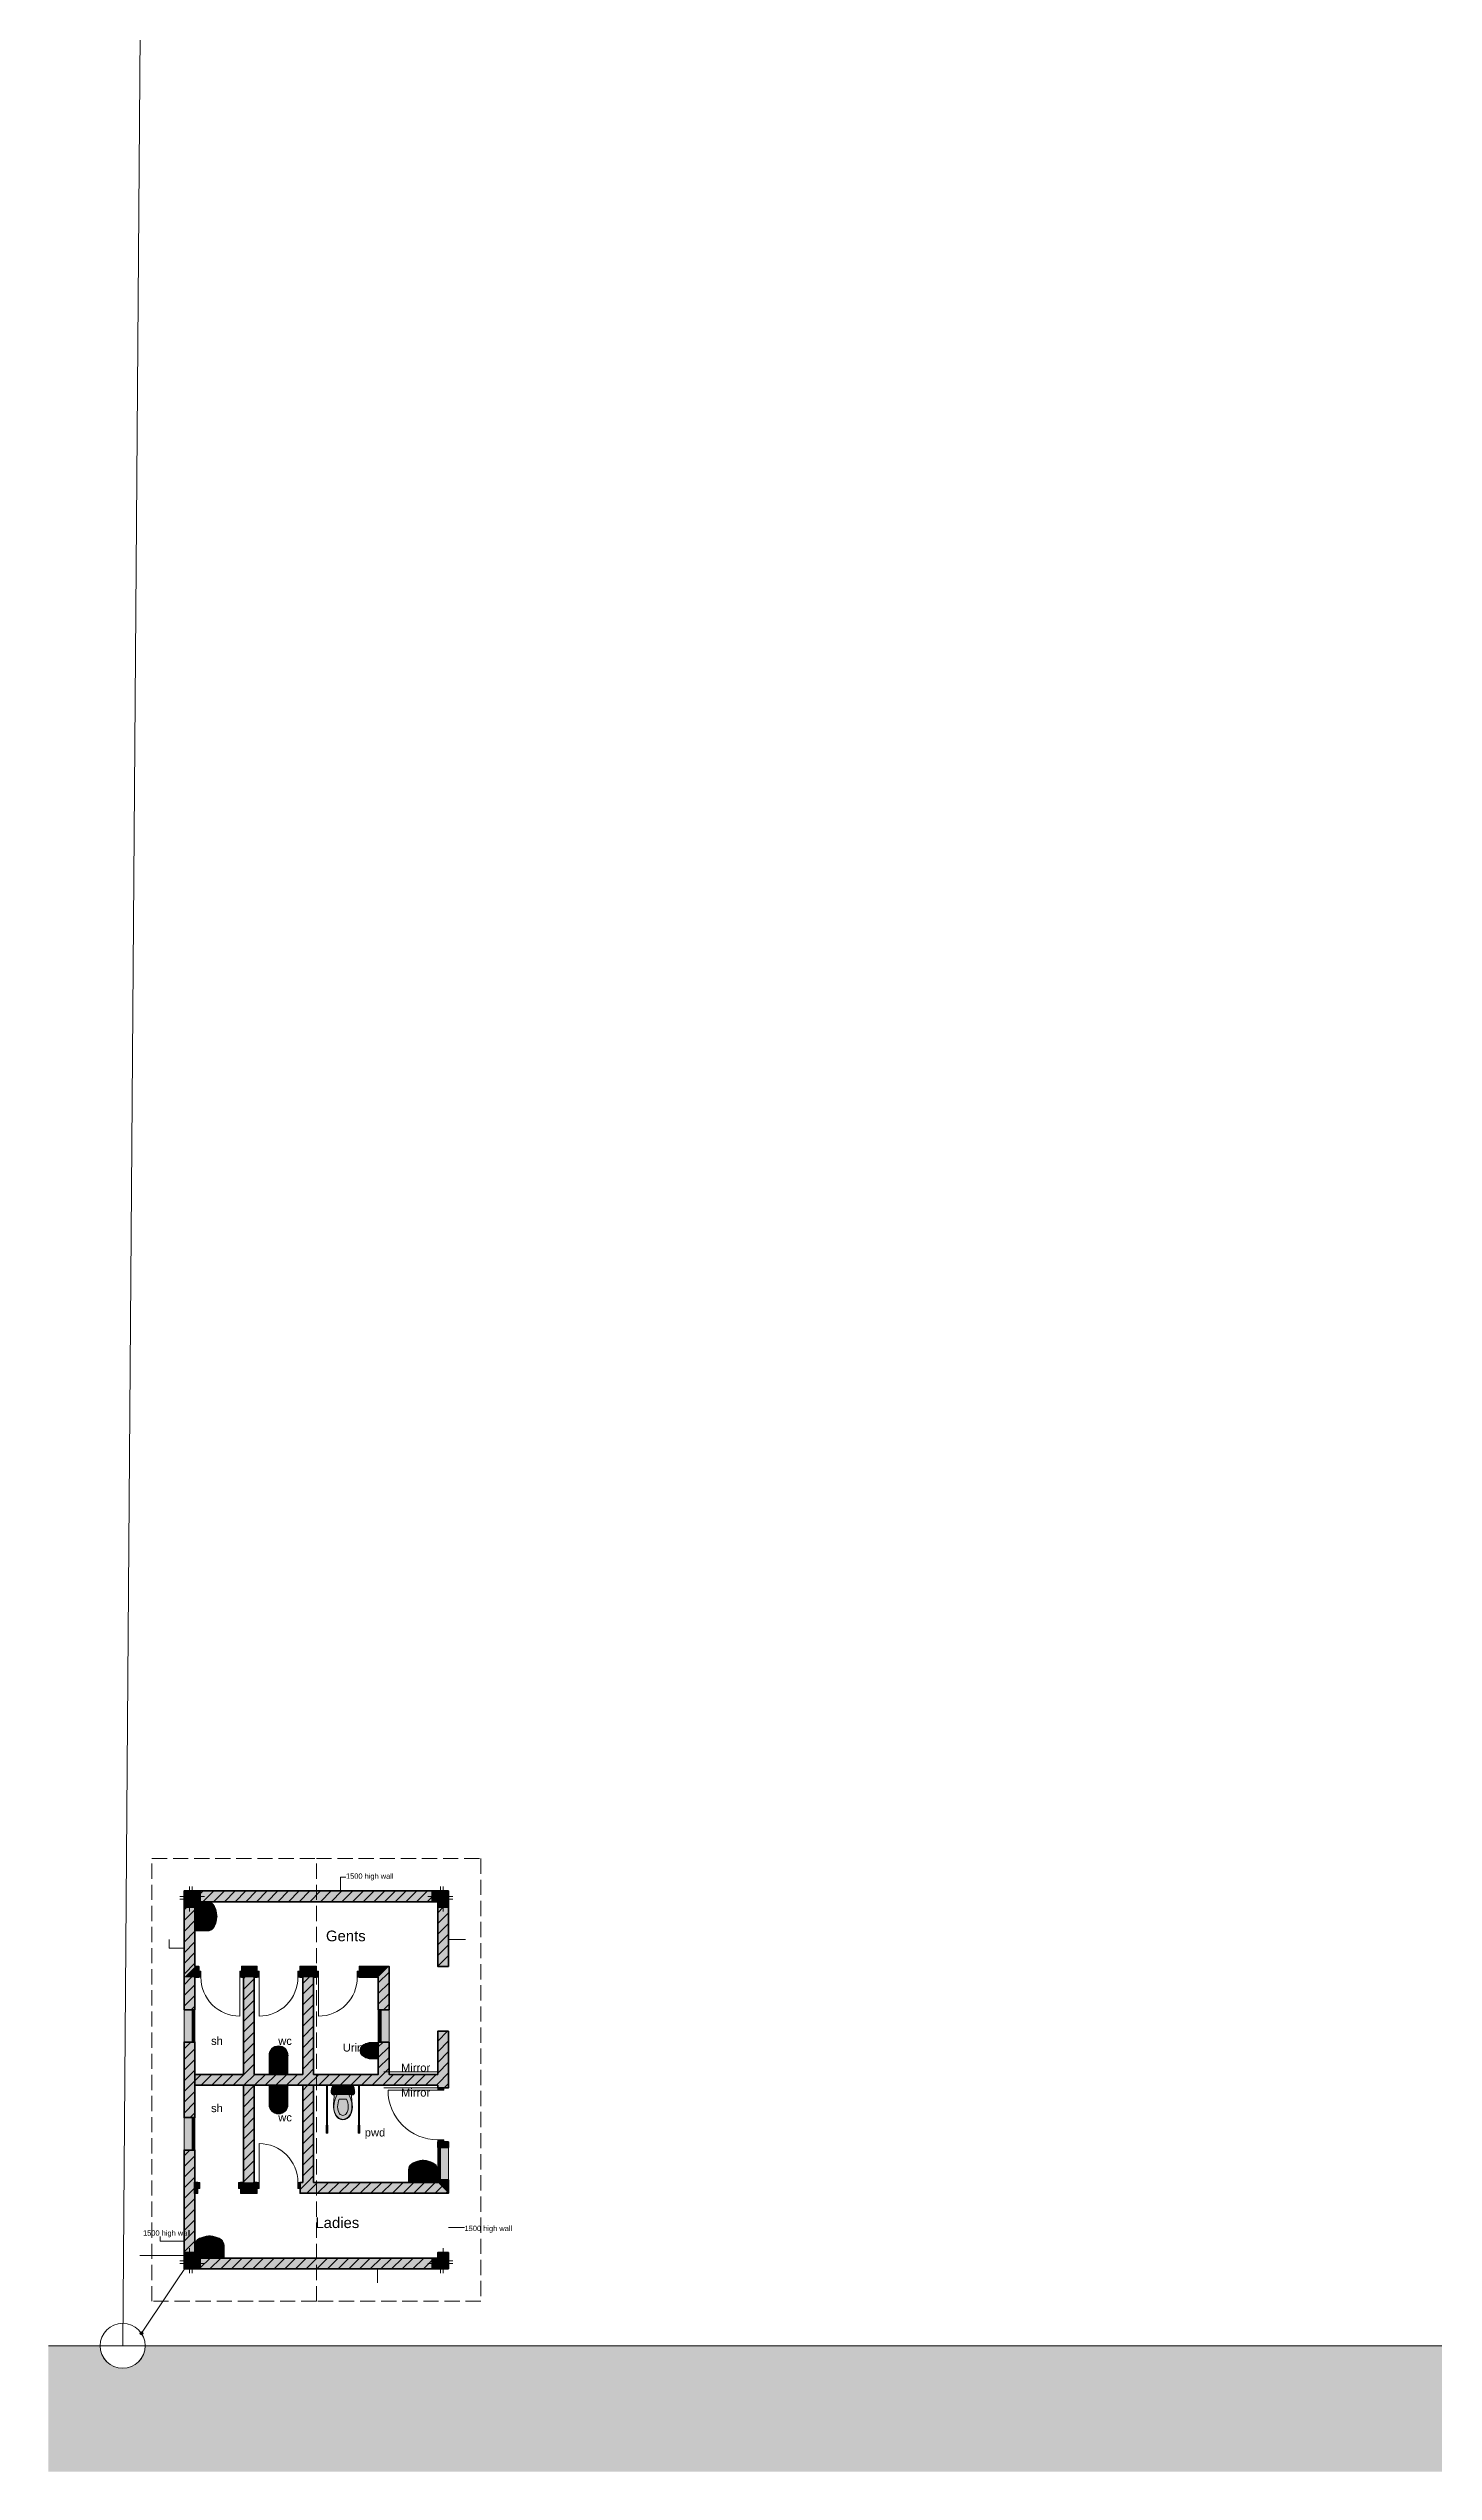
# Model space of a CAD drawing. Header units: millimetres. Extents: x -434067 to 834715, y -524312 to 693139.
# Drawn here: x 140718 to 166384, y 39137 to 84019 of the extents above; entities that cross this region are included whole.
import ezdxf

# ---------------------------------------------------------------- set-up
doc = ezdxf.new("R2010")
doc.units = ezdxf.units.MM
doc.layers.add('lights', color=1, linetype='Continuous')
doc.layers.add('PDF_2D Drafting - General', color=7, linetype='Continuous')
for name, color, linetype, true_color in [('PDF_Annotation - Label', 7, 'Continuous', 0x80c2ff), ('PDF_Interior$-$Furniture$', 7, 'Continuous', 0x6a6a6a), ('PDF_Shell - Roof', 7, 'Continuous', 0xbf8080), ('PDF_Structural - Bearing', 7, 'Continuous', 0xffffff)]:
    doc.layers.add(name, color=color, linetype=linetype, true_color=true_color)
doc.styles.add('PDF ArialMT', font='arial.ttf')

msp = doc.modelspace()

# ---------------------------------------------------------------- hatches: boundary and pattern name
at = {"layer": 'PDF_2D Drafting - General', "transparency": 33554559}
msp.add_hatch(color=256, dxfattribs=at).paths.add_polyline_path([(140718, 39137), (140718, 41467), (141675, 41467), (141701, 41324), (141773, 41198), (141884, 41105), (142020, 41055), (142165, 41055), (142302, 41105), (142413, 41198), (142485, 41324), (142510, 41467), (187917, 41467), (189781, 45424), (193940, 45424), (194944, 41467), (243979, 41467), (243979, 39137)])
at = {"layer": 'PDF_Interior$-$Furniture$', "true_color": 0xffffff, "transparency": 33554559}
for points in [[(143659, 49151), (143667, 49151), (143675, 49152), (143691, 49154), (143707, 49158), (143722, 49164), (143736, 49171), (143749, 49180), (143761, 49191), (143772, 49203), (143785, 49220), (143795, 49239), (143804, 49258), (143813, 49278), (143820, 49301), (143826, 49318), (143831, 49339), (143835, 49360), (143838, 49381), (143840, 49403), (143841, 49421), (143840, 49440), (143838, 49461), (143835, 49483), (143831, 49504), (143826, 49524), (143819, 49546), (143813, 49565), (143804, 49585), (143795, 49604), (143785, 49623), (143772, 49640), (143761, 49652), (143749, 49663), (143736, 49672), (143722, 49679), (143707, 49685), (143691, 49689), (143675, 49691), (143659, 49691), (143431, 49691), (143431, 49151)], [(144981, 47022), (144973, 47021), (144964, 47021), (144956, 47020), (144947, 47018), (144939, 47017), (144931, 47014), (144922, 47012), (144914, 47009), (144907, 47005), (144899, 47001), (144891, 46997), (144884, 46992), (144877, 46987), (144870, 46982), (144864, 46977), (144858, 46971), (144852, 46965), (144846, 46958), (144841, 46951), (144836, 46944), (144831, 46937), (144827, 46930), (144823, 46922), (144820, 46914), (144817, 46907), (144814, 46898), (144812, 46890), (144810, 46882), (144808, 46873), (144807, 46865), (144807, 46857), (144806, 46848), (144806, 46492), (144981, 46492)], [(144981, 47022), (144981, 46492), (145156, 46492), (145156, 46848), (145156, 46857), (145155, 46865), (145154, 46873), (145153, 46882), (145151, 46890), (145149, 46898), (145146, 46907), (145143, 46914), (145140, 46922), (145136, 46930), (145131, 46937), (145127, 46944), (145122, 46951), (145117, 46958), (145111, 46965), (145105, 46971), (145099, 46977), (145092, 46982), (145086, 46987), (145079, 46992), (145071, 46997), (145064, 47001), (145056, 47005), (145048, 47009), (145040, 47012), (145032, 47014), (145024, 47017), (145016, 47018), (145007, 47020), (144999, 47021), (144990, 47021)], [(146830, 47083), (146688, 47083), (146677, 47083), (146666, 47082), (146655, 47081), (146644, 47079), (146633, 47076), (146622, 47074), (146611, 47070), (146601, 47066), (146591, 47061), (146580, 47056), (146570, 47050), (146561, 47044), (146551, 47038), (146543, 47031), (146534, 47024), (146526, 47016), (146518, 47008), (146511, 46998), (146505, 46989), (146500, 46978), (146496, 46967), (146493, 46956), (146491, 46945), (146491, 46933), (146830, 46933)], [(146830, 46783), (146830, 46933), (146491, 46933), (146491, 46921), (146493, 46910), (146496, 46899), (146500, 46888), (146505, 46878), (146511, 46868), (146518, 46858), (146526, 46850), (146534, 46842), (146543, 46835), (146551, 46829), (146561, 46822), (146570, 46816), (146580, 46810), (146591, 46805), (146601, 46801), (146611, 46796), (146622, 46793), (146633, 46790), (146644, 46787), (146655, 46785), (146666, 46784), (146677, 46783), (146688, 46783)], [(144981, 45762), (144981, 46292), (144806, 46292), (144806, 45936), (144807, 45927), (144807, 45919), (144808, 45910), (144810, 45902), (144812, 45893), (144814, 45885), (144817, 45877), (144820, 45869), (144823, 45861), (144827, 45854), (144831, 45846), (144836, 45839), (144841, 45832), (144846, 45825), (144852, 45819), (144858, 45813), (144864, 45807), (144870, 45801), (144877, 45796), (144884, 45791), (144891, 45787), (144899, 45782), (144907, 45779), (144914, 45775), (144922, 45772), (144931, 45769), (144939, 45767), (144947, 45765), (144956, 45764), (144964, 45763), (144973, 45762)], [(144981, 45762), (144990, 45762), (144999, 45763), (145007, 45764), (145016, 45765), (145024, 45767), (145032, 45769), (145040, 45772), (145048, 45775), (145056, 45779), (145064, 45782), (145071, 45787), (145079, 45791), (145086, 45796), (145092, 45801), (145099, 45807), (145105, 45813), (145111, 45819), (145117, 45825), (145122, 45832), (145127, 45839), (145131, 45846), (145136, 45854), (145140, 45861), (145143, 45869), (145146, 45877), (145149, 45885), (145151, 45893), (145153, 45902), (145154, 45910), (145155, 45919), (145156, 45927), (145156, 45936), (145156, 46292), (144981, 46292)], [(145988, 46292), (145980, 46277), (145974, 46261), (145969, 46246), (145965, 46229), (145961, 46213), (145959, 46197), (145957, 46180), (145957, 46163), (145958, 46152), (145962, 46141), (145968, 46131), (145976, 46123), (145986, 46116), (145997, 46112), (146008, 46111), (146020, 46112), (146058, 46119), (146097, 46124), (146135, 46126), (146174, 46127), (146213, 46126), (146252, 46124), (146290, 46119), (146329, 46112), (146340, 46111), (146352, 46112), (146363, 46116), (146372, 46123), (146381, 46131), (146387, 46141), (146390, 46152), (146392, 46163), (146391, 46180), (146390, 46197), (146387, 46213), (146384, 46229), (146380, 46246), (146374, 46261), (146368, 46277), (146361, 46292)], [(146005, 45838), (146017, 45789), (146036, 45742), (146062, 45705), (146095, 45676), (146133, 45658), (146174, 45652), (146215, 45658), (146254, 45676), (146287, 45705), (146312, 45742), (146331, 45789), (146344, 45838), (146349, 45890), (146348, 45941), (146315, 46292), (146033, 46292), (146001, 45941), (145999, 45890)], [(147390, 44720), (147390, 44492), (147930, 44492), (147930, 44720), (147930, 44737), (147928, 44752), (147924, 44768), (147918, 44783), (147911, 44797), (147902, 44811), (147891, 44823), (147879, 44833), (147862, 44846), (147843, 44857), (147824, 44866), (147804, 44874), (147785, 44880), (147763, 44887), (147743, 44892), (147722, 44896), (147700, 44899), (147679, 44901), (147660, 44902), (147641, 44901), (147620, 44899), (147599, 44896), (147578, 44892), (147557, 44887), (147540, 44882), (147517, 44874), (147497, 44866), (147478, 44857), (147459, 44846), (147442, 44833), (147430, 44823), (147419, 44811), (147410, 44797), (147403, 44783), (147397, 44768), (147393, 44752), (147391, 44737), (147390, 44729)], [(143431, 43321), (143431, 43092), (143971, 43092), (143971, 43321), (143971, 43337), (143968, 43353), (143964, 43368), (143959, 43383), (143951, 43397), (143942, 43411), (143931, 43423), (143920, 43434), (143902, 43446), (143884, 43457), (143864, 43466), (143844, 43474), (143825, 43481), (143804, 43487), (143783, 43492), (143762, 43496), (143741, 43499), (143720, 43501), (143701, 43502), (143682, 43501), (143661, 43499), (143640, 43496), (143619, 43492), (143598, 43487), (143580, 43482), (143557, 43474), (143537, 43466), (143518, 43457), (143499, 43446), (143482, 43434), (143470, 43423), (143460, 43411), (143450, 43397), (143443, 43383), (143437, 43368), (143433, 43353), (143431, 43337), (143431, 43329)]]:
    msp.add_hatch(color=7, dxfattribs=at).paths.add_polyline_path(points)
at = {"layer": 'PDF_Structural - Bearing', "transparency": 33554559}
for color, points in [(7, [(143231, 48292), (143431, 48492), (143502, 48492), (143502, 48407), (143502, 48292)]), (7, [(144301, 48492), (144581, 48492), (144581, 48407), (144581, 48292), (144301, 48292), (144301, 48407)]), (7, [(145381, 48492), (145681, 48492), (145681, 48407), (145681, 48292), (145381, 48292), (145381, 48407)]), (7, [(146481, 48407), (146481, 48492), (147030, 48492), (146830, 48292), (146481, 48292)]), (7, [(146830, 48292), (147030, 48492), (147030, 47692), (146880, 47692), (146830, 47692)]), (7, [(143231, 48292), (143431, 48292), (143431, 47692), (143381, 47692), (143231, 47692)]), (256, [(143431, 47692), (143431, 47092), (143381, 47092), (143231, 47092), (143231, 47692), (143381, 47692)]), (256, [(146830, 47692), (146880, 47692), (147030, 47692), (147030, 47092), (146880, 47092), (146830, 47092)]), (7, [(147930, 47292), (148130, 47292), (148130, 46242), (148045, 46242), (147930, 46242)]), (7, [(143231, 46492), (143231, 47092), (143381, 47092), (143431, 47092), (143431, 46492)]), (7, [(146830, 46492), (146830, 47092), (146880, 47092), (147030, 47092), (147030, 46492)]), (7, [(143431, 46492), (143431, 45692), (143381, 45692), (143231, 45692), (143231, 46492)]), (256, [(143431, 45092), (143381, 45092), (143231, 45092), (143231, 45692), (143381, 45692), (143431, 45692)]), (7, [(143231, 44292), (143231, 45092), (143381, 45092), (143431, 45092), (143431, 44292)]), (7, [(147930, 45142), (147930, 45242), (148045, 45242), (148130, 45242), (148130, 45142), (147980, 45142)]), (256, [(147930, 45142), (147980, 45142), (148130, 45142), (148130, 44542), (147980, 44542), (147930, 44542)]), (7, [(143423, 44292), (143423, 44492), (143481, 44492), (143481, 44377), (143481, 44292)]), (7, [(144281, 44492), (144581, 44492), (144581, 44377), (144581, 44292), (144281, 44292), (144281, 44377)]), (7, [(145381, 44377), (145381, 44492), (147930, 44492), (148130, 44292), (145381, 44292)]), (7, [(147930, 44492), (147930, 44542), (147980, 44542), (148130, 44542), (148130, 44292)])]:
    msp.add_hatch(color=color, dxfattribs=at).paths.add_polyline_path(points)

# ---------------------------------------------------------------- linework, layer by layer
at = {"layer": 'PDF_2D Drafting - General', "color": 8, "lineweight": 15, "true_color": 0x7f7f7f}
for points in [[(142093, 41467), (142712, 123857), (243894, 121999), (242082, 41467)], [(140718, 41467), (141675, 41467), (140718, 41467), (187917, 41467), (142510, 41467), (187917, 41467), (189781, 45424), (193940, 45424), (194944, 41467), (243979, 41467), (194944, 41467), (193940, 45424), (189781, 45424), (187917, 41467), (189781, 45424), (193940, 45424), (193940, 68887), (199602, 70417), (207805, 70000)], [(146131, 49891), (146131, 50147), (146231, 50147)], [(143231, 48833), (142957, 48833), (142957, 48991)], [(148130, 48991), (148443, 48991)], [(146930, 46542), (147930, 46542)], [(146930, 46242), (147930, 46242)], [(148130, 44492), (147930, 44492)], [(145700, 44292), (146700, 44292)], [(148130, 43655), (148428, 43655)], [(143231, 43406), (142786, 43406), (142786, 43493)], [(146817, 42892), (146817, 42633)]]:
    msp.add_lwpolyline(points, dxfattribs=at)
msp.add_lwpolyline([(141675, 41467, 0.414174), (142093, 41049, 0.414175), (142510, 41467, -0.414175), (142093, 41049, -0.414174)], format="xyb", close=True, dxfattribs=at)
msp.add_circle((142093, 41467), 417, dxfattribs=at)
at = {"layer": 'PDF_Annotation - Label', "lineweight": 18}
msp.add_lwpolyline([(142455, 41718), (143408, 43140), (142408, 43140)], dxfattribs=at)
at = {"layer": 'PDF_Annotation - Label', "color": 161, "lineweight": 25, "true_color": 0x40a5ff}
msp.add_circle((142441, 41697), 25.1, dxfattribs=at)
at = {"layer": 'PDF_Annotation - Label', "color": 7, "lineweight": 0}
msp.add_circle((142441, 41697), 25, dxfattribs=at)
at = {"layer": 'PDF_Interior$-$Furniture$', "lineweight": 20}
for points in [[(143659, 49151), (143431, 49151), (143431, 49691), (143659, 49691)], [(143431, 49507), (143431, 49336)], [(143569, 49421), (143597, 49421)], [(143614, 49467), (143614, 49438)], [(143614, 49405), (143614, 49376)], [(143631, 49421), (143660, 49421)], [(146661, 46941), (146661, 46925)], [(146672, 46952), (146688, 46952)], [(146688, 46914), (146672, 46914)], [(146699, 46941), (146699, 46925)], [(145126, 46570), (144837, 46570)], [(146007, 45894), (146007, 45894)], [(146077, 45890), (146077, 45890)], [(146243, 46036), (146243, 46036)], [(146272, 45890), (146272, 45890)], [(146283, 46119), (146283, 46119)], [(146341, 45894), (146341, 45894)], [(146093, 45687), (146093, 45687)], [(146112, 45766), (146112, 45766)], [(146174, 45735), (146174, 45735)], [(146174, 45660), (146174, 45660)], [(146236, 45766), (146236, 45766)], [(146255, 45687), (146255, 45687)], [(147745, 44492), (147575, 44492)], [(147644, 44675), (147615, 44675)], [(147660, 44692), (147660, 44721)], [(147660, 44630), (147660, 44659)], [(147706, 44675), (147677, 44675)], [(143786, 43092), (143616, 43092)], [(143684, 43275), (143655, 43275)], [(143701, 43292), (143701, 43321)], [(143701, 43230), (143701, 43259)], [(143746, 43275), (143717, 43275)]]:
    msp.add_lwpolyline(points, dxfattribs=at)
for points in [[(143442, 49422, 0.00198), (143442, 49416, 0.055416), (143458, 49267, 0.167481), (143474, 49242, 0.173597), (143689, 49165, -0.183195), (143489, 49242, -0.17906), (143474, 49269, -0.033125), (143463, 49422, -0.033215), (143474, 49574, -0.178195), (143489, 49601, -0.182408), (143691, 49678, 0.172867), (143474, 49601, 0.167742), (143458, 49576, 0.055735), (143442, 49427)], [(143673, 49658, 0.1571), (143560, 49565, 0.136354), (143525, 49441, 0.020115), (143526, 49421, 0.02011), (143525, 49402, 0.136339), (143560, 49278, 0.156438), (143673, 49185)], [(143568, 49572, 0.038466), (143557, 49421, 0.038489), (143568, 49270)], [(143665, 49151, 0.226887), (143772, 49203, 0.048774), (143795, 49239, 0.096524), (143840, 49403, 0.017486), (143841, 49421, 0.017479), (143840, 49440, 0.096524), (143795, 49604, 0.050239), (143772, 49640, 0.227765), (143665, 49692)], [(143679, 49184, 0.219124), (143740, 49213, 0.128759), (143802, 49347, 0.059185), (143811, 49421, 0.059064), (143802, 49496, 0.12842), (143740, 49630, 0.217694), (143679, 49658)], [(145115, 46571, 0.047752), (145145, 46848, 0.414203), (144981, 47010, 0.41422), (144818, 46848)], [(144818, 46845, 0.000305), (144818, 46849, 0.047708), (144848, 46571)], [(146684, 47083, 0.103938), (146601, 47066, 0.094669), (146526, 47017, 0.204311), (146490, 46934, 0.204249), (146526, 46851, 0.095876), (146601, 46800, 0.103936), (146684, 46783)], [(146665, 47070, 0.148693), (146533, 47015, 0.2124), (146497, 46934, 0.211837), (146533, 46853, 0.148652), (146665, 46797)], [(146705, 47049, 0.085096), (146683, 47053, 0.093239), (146660, 47047, 0.10534), (146535, 46963, 0.188937), (146523, 46934, 0.188854), (146535, 46904, 0.105376), (146660, 46818, 0.088452), (146683, 46814, 0.085192), (146705, 46818)], [(146670, 46797, 0.257064), (146713, 46820, 0.079583), (146725, 46847, 0.05758), (146735, 46934, 0.057726), (146725, 47021, 0.078392), (146713, 47046, 0.257088), (146670, 47071)], [(146739, 47008, -0.046755), (146746, 46934, -0.046737), (146739, 46860, -0.115669), (146714, 46801, -0.179105), (146688, 46783), (146830, 46783), (146830, 47083), (146688, 47083, -0.182176), (146714, 47066, -0.115686), (146739, 47008)], [(145156, 45937, 0.047298), (145126, 46214), (144837, 46214, 0.0473), (144806, 45937)], [(144848, 46215, 0.047728), (144818, 45937, 0.414197), (144981, 45774, 0.414181), (145145, 45936, 0.047772), (145115, 46215)], [(147665, 44503, 0.055261), (147815, 44520, 0.16601), (147840, 44535, 0.172867), (147916, 44752, 0.003004), (147916, 44756, -0.004045), (147916, 44752, -0.182801), (147840, 44550, -0.179172), (147813, 44535, -0.03253), (147661, 44524, -0.033333), (147508, 44535, -0.179658), (147481, 44550, -0.182847), (147404, 44752, -0.003235), (147404, 44755, 0.004402), (147404, 44750, 0.173323), (147481, 44535, 0.169409), (147506, 44519, 0.055587), (147655, 44503)], [(147509, 44629, 0.038246), (147660, 44618, 0.038275), (147811, 44629)], [(143706, 43103, 0.055265), (143855, 43120, 0.166453), (143880, 43135, 0.172911), (143957, 43352, 0.002974), (143957, 43356, -0.004025), (143957, 43352, -0.182856), (143881, 43150, -0.17941), (143853, 43135, -0.033287), (143701, 43124, -0.033282), (143549, 43135, -0.179346), (143521, 43150, -0.18283), (143445, 43352, -0.003227), (143445, 43356, 0.004356), (143445, 43350, 0.173329), (143522, 43135, 0.169276), (143547, 43120, 0.055578), (143695, 43103)], [(143550, 43230, 0.038247), (143701, 43218, 0.038279), (143852, 43230)]]:
    msp.add_lwpolyline(points, format="xyb", dxfattribs=at)
for points in [[(144981, 47022, 0.414291), (144806, 46848), (144806, 46492), (145156, 46492), (145156, 46848, 0.414277)], [(144806, 45936), (144806, 46292), (145156, 46292), (145156, 45936, -0.413926), (144981, 45762, -0.413939)], [(146342, 45880, 0.013782), (146341, 45894, 0.005941), (146342, 45904, 0.133322), (146283, 46119), (146174, 46119), (146065, 46119, 0.133375), (146007, 45904, 0.006), (146007, 45894, 0.013732), (146007, 45880, 0.214636), (146093, 45687, 0.15858), (146174, 45661, 0.158508), (146255, 45687, 0.214592)], [(146236, 45766, 0.140275), (146272, 45890, 0.002473), (146272, 45894, 0.100907), (146243, 46036), (146174, 46036), (146105, 46036, 0.100907), (146076, 45894, 0.002472), (146076, 45890, 0.140184), (146112, 45766, 0.235534), (146174, 45735, 0.235484)], [(147660, 44902, 0.018663), (147641, 44901, 0.096343), (147478, 44857, 0.049594), (147442, 44833, 0.22746), (147390, 44726, 0.009952), (147390, 44720), (147390, 44492), (147930, 44492), (147930, 44720, 0.009952), (147930, 44726, 0.22746), (147879, 44833, 0.049594), (147843, 44857, 0.096344), (147679, 44901, 0.01866)], [(147424, 44735, 0.156085), (147517, 44621, 0.135924), (147641, 44586, 0.018247), (147660, 44587, 0.018289), (147680, 44586, 0.135923), (147804, 44621, 0.156076), (147897, 44735, 0.016421), (147897, 44740, 0.218026), (147869, 44801, 0.128026), (147735, 44863, 0.058831), (147660, 44872, 0.058838), (147586, 44863, 0.128026), (147451, 44801, 0.218026), (147423, 44740, 0.016416)], [(143701, 43502, 0.0187), (143682, 43501, 0.096399), (143518, 43457, 0.049604), (143482, 43434, 0.227453), (143431, 43327, 0.009838), (143431, 43321), (143431, 43092), (143971, 43092), (143971, 43321, 0.011869), (143971, 43327, 0.227453), (143920, 43434, 0.04961), (143884, 43457, 0.096417), (143720, 43501, 0.018699)], [(143464, 43335, 0.156202), (143557, 43221, 0.135913), (143681, 43186, 0.018241), (143701, 43187, 0.01824), (143720, 43186, 0.135913), (143844, 43221, 0.156206), (143938, 43335, 0.018505), (143938, 43340, 0.217842), (143910, 43402, 0.127905), (143775, 43463, 0.058725), (143701, 43472, 0.058725), (143627, 43463, 0.127906), (143492, 43402, 0.217846), (143464, 43340, 0.016384)]]:
    msp.add_lwpolyline(points, format="xyb", close=True, dxfattribs=at)
for points in [[(145897, 46287), (145897, 46292), (145857, 46292), (145857, 46287)], [(145867, 45552), (145887, 45552), (145887, 46287), (145867, 46287)], [(145980, 46277), (145974, 46261), (145969, 46246), (145965, 46229), (145961, 46213), (145959, 46197), (145957, 46180), (145957, 46163), (145958, 46152), (145962, 46141), (145968, 46131), (145976, 46123), (145986, 46116), (145997, 46112), (146008, 46111), (146020, 46112), (146058, 46119), (146097, 46124), (146135, 46126), (146174, 46127), (146213, 46126), (146252, 46124), (146290, 46119), (146329, 46112), (146340, 46111), (146352, 46112), (146363, 46116), (146372, 46123), (146381, 46131), (146387, 46141), (146390, 46152), (146392, 46163), (146391, 46180), (146390, 46197), (146387, 46213), (146384, 46229), (146380, 46246), (146374, 46261), (146368, 46277), (146361, 46292), (145988, 46292)], [(146017, 45789), (146036, 45742), (146062, 45705), (146095, 45676), (146133, 45658), (146174, 45652), (146215, 45658), (146254, 45676), (146287, 45705), (146312, 45742), (146331, 45789), (146344, 45838), (146349, 45890), (146348, 45941), (146315, 46292), (146033, 46292), (146001, 45941), (145999, 45890), (146005, 45838)], [(146492, 46287), (146492, 46292), (146452, 46292), (146452, 46287)], [(146462, 45552), (146482, 45552), (146482, 46287), (146462, 46287)], [(145862, 45402), (145892, 45402), (145892, 45552), (145862, 45552)], [(146457, 45402), (146487, 45402), (146487, 45552), (146457, 45552)]]:
    msp.add_lwpolyline(points, close=True, dxfattribs=at)
for centre, radius in [((143614, 49421), 35), ((143614, 49421), 25), ((147660, 44675), 35), ((147660, 44675), 25), ((143701, 43275), 35), ((143701, 43275), 25)]:
    msp.add_circle(centre, radius, dxfattribs=at)
for centre, start, end in [((146287, 46869), 180.7666, 191.6152), ((143676, 46869), 348.3849, 359.2332)]:
    msp.add_arc(centre, 1481, start, end, dxfattribs=at)
for points in [[(143442, 49421), (143442, 49423), (143442, 49425), (143442, 49427)], [(143659, 49691), (143661, 49692), (143663, 49692), (143665, 49692)], [(143673, 49658), (143675, 49658), (143677, 49658), (143679, 49658)], [(143689, 49678), (143691, 49678), (143693, 49678), (143695, 49677)], [(143691, 49678), (143692, 49678), (143693, 49677), (143695, 49677)], [(143665, 49151), (143663, 49151), (143661, 49151), (143659, 49151)], [(143679, 49184), (143677, 49184), (143675, 49185), (143673, 49185)], [(143694, 49165), (143692, 49165), (143691, 49165), (143689, 49165)], [(143694, 49165), (143693, 49165), (143692, 49165), (143691, 49165)], [(146661, 46940), (146661, 46946), (146666, 46951), (146672, 46951)], [(146672, 46914), (146666, 46914), (146661, 46919), (146661, 46925)], [(146665, 47071), (146666, 47071), (146668, 47071), (146670, 47071)], [(146670, 46797), (146668, 46797), (146666, 46797), (146665, 46797)], [(146684, 47083), (146685, 47083), (146687, 47083), (146688, 47083)], [(146688, 46783), (146687, 46783), (146685, 46783), (146684, 46783)], [(146688, 46951), (146694, 46951), (146699, 46946), (146699, 46940)], [(146699, 46925), (146699, 46919), (146694, 46914), (146688, 46914)], [(146781, 46952), (146771, 46952), (146763, 46944), (146763, 46934)], [(146763, 46934), (146763, 46924), (146771, 46916), (146781, 46916)], [(146800, 46934), (146800, 46944), (146792, 46952), (146781, 46952)], [(146781, 46916), (146792, 46916), (146800, 46924), (146800, 46934)], [(144818, 45936), (144818, 45937), (144818, 45938), (144818, 45939)], [(147661, 44503), (147659, 44503), (147657, 44503), (147655, 44503)], [(147665, 44503), (147664, 44503), (147662, 44503), (147660, 44503)], [(143701, 43103), (143699, 43103), (143697, 43103), (143695, 43103)], [(143706, 43103), (143704, 43103), (143703, 43103), (143701, 43103)]]:
    msp.add_open_spline(points, degree=3, dxfattribs=at)
at = {"layer": 'PDF_Interior$-$Furniture$', "color": 7, "lineweight": 0, "true_color": 0xffffff, "transparency": 33554559}
for points in [[(145857, 46287), (145897, 46287), (145857, 46292), (145897, 46292)], [(145867, 46287), (145867, 45552), (145887, 46287), (145887, 45552)], [(146452, 46287), (146492, 46287), (146452, 46292), (146492, 46292)], [(146462, 46287), (146462, 45552), (146482, 46287), (146482, 45552)], [(145862, 45552), (145862, 45402), (145892, 45552), (145892, 45402)], [(146457, 45552), (146457, 45402), (146487, 45552), (146487, 45402)]]:
    msp.add_solid(points, dxfattribs=at)
at = {"layer": 'PDF_Shell - Roof', "lineweight": 13}
for points in [[(142634, 50491), (142917, 50491)], [(142634, 50116), (142634, 50398)], [(143026, 50491), (143308, 50491)], [(143417, 50491), (143699, 50491)], [(143808, 50491), (144090, 50491)], [(144199, 50491), (144481, 50491)], [(144590, 50491), (144872, 50491)], [(144981, 50491), (145264, 50491)], [(145373, 50491), (145655, 50491)], [(145682, 50491), (145965, 50491)], [(145682, 50116), (145682, 50398)], [(146074, 50491), (146356, 50491)], [(146465, 50491), (146747, 50491)], [(146856, 50491), (147138, 50491)], [(147247, 50491), (147529, 50491)], [(147638, 50491), (147920, 50491)], [(148029, 50491), (148312, 50491)], [(148421, 50491), (148703, 50491)], [(148730, 50491), (148730, 50209)], [(142634, 49725), (142634, 50007)], [(145682, 49725), (145682, 50007)], [(148730, 50100), (148730, 49818)], [(142634, 49334), (142634, 49616)], [(145682, 49334), (145682, 49616)], [(148730, 49709), (148730, 49427)], [(142634, 48942), (142634, 49224)], [(145682, 48942), (145682, 49224)], [(148730, 49318), (148730, 49036)], [(148730, 48927), (148730, 48644)], [(142634, 48551), (142634, 48833)], [(145682, 48551), (145682, 48833)], [(148730, 48535), (148730, 48253)], [(142634, 48160), (142634, 48442)], [(142634, 47769), (142634, 48051)], [(145682, 48160), (145682, 48442)], [(145682, 47769), (145682, 48051)], [(148730, 48144), (148730, 47862)], [(142634, 47378), (142634, 47660)], [(145682, 47378), (145682, 47660)], [(148730, 47753), (148730, 47471)], [(142634, 46986), (142634, 47269)], [(145682, 46986), (145682, 47269)], [(148730, 47362), (148730, 47080)], [(142634, 46595), (142634, 46877)], [(145682, 46595), (145682, 46877)], [(148730, 46971), (148730, 46689)], [(142634, 46204), (142634, 46486)], [(145682, 46204), (145682, 46486)], [(148730, 46580), (148730, 46297)], [(142634, 45813), (142634, 46095)], [(145682, 45813), (145682, 46095)], [(148730, 46188), (148730, 45906)], [(148730, 45797), (148730, 45515)], [(142634, 45422), (142634, 45704)], [(145682, 45422), (145682, 45704)], [(148730, 45406), (148730, 45124)], [(142634, 45031), (142634, 45313)], [(142634, 44639), (142634, 44921)], [(145682, 45031), (145682, 45313)], [(145682, 44639), (145682, 44921)], [(148730, 45015), (148730, 44733)], [(142634, 44248), (142634, 44530)], [(145682, 44248), (145682, 44530)], [(148730, 44624), (148730, 44341)], [(142634, 43857), (142634, 44139)], [(145682, 43857), (145682, 44139)], [(148730, 44232), (148730, 43950)], [(142634, 43466), (142634, 43748)], [(145682, 43466), (145682, 43748)], [(148730, 43841), (148730, 43559)], [(142634, 43075), (142634, 43357)], [(145682, 43075), (145682, 43357)], [(148730, 43450), (148730, 43168)], [(142634, 42683), (142634, 42966)], [(145682, 42683), (145682, 42966)], [(148730, 43059), (148730, 42777)], [(148730, 42668), (148730, 42386)], [(142634, 42292), (142634, 42574)], [(142944, 42292), (142662, 42292)], [(143335, 42292), (143053, 42292)], [(143726, 42292), (143444, 42292)], [(144118, 42292), (143835, 42292)], [(144509, 42292), (144227, 42292)], [(144900, 42292), (144618, 42292)], [(145291, 42292), (145009, 42292)], [(145400, 42292), (145682, 42292), (145682, 42574)], [(145992, 42292), (145710, 42292)], [(146383, 42292), (146101, 42292)], [(146774, 42292), (146492, 42292)], [(147166, 42292), (146883, 42292)], [(147557, 42292), (147275, 42292)], [(147948, 42292), (147666, 42292)], [(148339, 42292), (148057, 42292)], [(148730, 42292), (148448, 42292)]]:
    msp.add_lwpolyline(points, dxfattribs=at)
at = {"layer": 'PDF_Structural - Bearing', "color": 14, "lineweight": 35, "true_color": 0xa80f02}
for points in [[(143231, 49891), (143231, 49691), (143531, 49691), (143531, 49891)], [(143431, 49891), (143231, 49891), (143231, 49591), (143431, 49591)], [(147830, 49891), (147830, 49691), (148130, 49691), (148130, 49891)], [(148130, 49891), (147930, 49891), (147930, 49591), (148130, 49591)], [(143431, 43192), (143231, 43192), (143231, 42892), (143431, 42892)], [(143231, 43092), (143231, 42892), (143531, 42892), (143531, 43092)], [(147830, 43092), (147830, 42892), (148130, 42892), (148130, 43092)], [(148130, 43192), (147930, 43192), (147930, 42892), (148130, 42892)]]:
    msp.add_lwpolyline(points, close=True, dxfattribs=at)
at = {"layer": 'PDF_Structural - Bearing', "color": 1, "lineweight": 0}
for points in [[(143331, 49821), (143331, 49971)], [(143381, 49871), (143381, 49971)], [(147980, 49871), (147980, 49971)], [(148030, 49821), (148030, 49971)], [(143301, 49791), (143151, 49791)], [(143251, 49741), (143151, 49741)], [(143331, 49741), (143331, 49741)], [(143331, 49661), (143331, 49512)], [(143381, 49791), (143381, 49791)], [(143381, 49711), (143381, 49611)], [(143411, 49741), (143511, 49741)], [(143461, 49791), (143611, 49791)], [(147900, 49791), (147750, 49791)], [(147950, 49741), (147850, 49741)], [(147980, 49791), (147980, 49791)], [(147980, 49711), (147980, 49611)], [(148030, 49741), (148030, 49741)], [(148030, 49661), (148030, 49512)], [(148060, 49791), (148210, 49791)], [(148110, 49741), (148210, 49741)], [(143331, 43122), (143331, 43272)], [(143381, 43072), (143381, 43172)], [(147980, 43072), (147980, 43172)], [(148030, 43122), (148030, 43272)], [(143251, 43042), (143151, 43042)], [(143301, 42992), (143151, 42992)], [(143331, 43042), (143331, 43042)], [(143331, 42962), (143331, 42812)], [(143381, 42992), (143381, 42992)], [(143381, 42912), (143381, 42812)], [(143411, 43042), (143511, 43042)], [(143461, 42992), (143611, 42992)], [(147900, 42992), (147750, 42992)], [(147950, 43042), (147850, 43042)], [(147980, 42992), (147980, 42992)], [(147980, 42912), (147980, 42812)], [(148030, 43042), (148030, 43042)], [(148030, 42962), (148030, 42812)], [(148060, 42992), (148210, 42992)], [(148110, 43042), (148210, 43042)]]:
    msp.add_lwpolyline(points, dxfattribs=at)
at = {"layer": 'PDF_Structural - Bearing', "color": 7, "lineweight": 13}
for points in [[(143531, 49839), (143583, 49891)], [(143581, 49691), (143781, 49891)], [(143779, 49691), (143979, 49891)], [(143977, 49691), (144177, 49891)], [(144175, 49691), (144375, 49891)], [(144373, 49691), (144573, 49891)], [(144571, 49691), (144771, 49891)], [(144769, 49691), (144969, 49891)], [(144967, 49691), (145167, 49891)], [(145165, 49691), (145365, 49891)], [(145363, 49691), (145563, 49891)], [(145561, 49691), (145761, 49891)], [(145759, 49691), (145959, 49891)], [(145957, 49691), (146157, 49891)], [(146155, 49691), (146355, 49891)], [(146353, 49691), (146553, 49891)], [(146551, 49691), (146751, 49891)], [(146749, 49691), (146949, 49891)], [(146947, 49691), (147147, 49891)], [(147145, 49691), (147344, 49891)], [(147342, 49691), (147542, 49891)], [(147540, 49691), (147740, 49891)], [(143283, 49591), (143231, 49539)], [(143431, 49541), (143231, 49341)], [(147738, 49691), (147830, 49783)], [(147930, 49487), (148034, 49591)], [(147930, 49290), (148130, 49489)], [(143431, 49343), (143231, 49143)], [(143431, 49145), (143231, 48945)], [(143431, 48947), (143231, 48747)], [(147930, 49092), (148130, 49291)], [(147930, 48893), (148130, 49093)], [(143431, 48749), (143231, 48549)], [(143431, 48551), (143231, 48351)], [(147930, 48696), (148130, 48896)], [(147930, 48498), (148130, 48698)], [(148122, 48492), (148130, 48500)], [(143231, 44194), (143329, 44292)], [(143231, 43996), (143431, 44196)], [(143231, 43798), (143431, 43998)], [(143231, 43600), (143431, 43800)], [(143231, 43402), (143431, 43602)], [(143231, 43204), (143431, 43404)], [(143417, 43192), (143431, 43206)], [(143531, 42910), (143713, 43092)], [(143711, 42892), (143911, 43092)], [(143909, 42892), (144109, 43092)], [(144107, 42892), (144307, 43092)], [(144305, 42892), (144505, 43092)], [(144503, 42892), (144703, 43092)], [(144701, 42892), (144901, 43092)], [(144899, 42892), (145099, 43092)], [(145097, 42892), (145296, 43092)], [(145294, 42892), (145494, 43092)], [(145492, 42892), (145692, 43092)], [(145690, 42892), (145890, 43092)], [(145888, 42892), (146088, 43092)], [(146086, 42892), (146286, 43092)], [(146284, 42892), (146484, 43092)], [(146482, 42892), (146682, 43092)], [(146680, 42892), (146880, 43092)], [(146878, 42892), (147078, 43092)], [(147076, 42892), (147276, 43092)], [(147274, 42892), (147474, 43092)], [(147472, 42892), (147672, 43092)], [(147670, 42892), (147830, 43052)]]:
    msp.add_lwpolyline(points, dxfattribs=at)
at = {"layer": 'PDF_Structural - Bearing', "color": 7, "lineweight": 35}
for points in [[(147830, 49891), (143531, 49891)], [(143231, 49591), (143231, 48292), (143231, 47692), (143381, 47692), (143431, 47692)], [(143381, 47692), (143431, 47692), (143431, 48292), (143502, 48292), (143502, 48407), (143502, 48492), (143431, 48492), (143431, 49591)], [(143531, 49691), (147830, 49691)], [(147930, 49591), (147930, 48492), (148130, 48492), (148130, 49591)], [(143502, 48292), (143465, 48292), (143502, 48292), (143502, 48407), (143502, 48492), (143465, 48492), (143502, 48492)], [(145381, 48492), (145418, 48492), (145381, 48492), (145381, 48407), (145381, 48292), (145431, 48292), (145431, 46492), (144531, 46492), (144531, 48292), (144581, 48292), (144581, 48407), (144581, 48492), (144301, 48492)], [(144581, 48292), (144544, 48292), (144581, 48292), (144581, 48407), (144581, 48492), (144544, 48492), (144581, 48492)], [(145681, 48492), (145381, 48492), (145381, 48407), (145381, 48292), (145418, 48292), (145381, 48292)], [(148130, 46242), (148045, 46242), (148130, 46242), (148130, 46279), (148130, 46242), (148130, 47292), (147930, 47292), (147930, 46492), (147030, 46492), (147030, 47092), (146880, 47092), (146830, 47092), (146830, 46492), (145631, 46492), (145631, 48292), (145681, 48292), (145681, 48407), (145681, 48492), (145644, 48492), (145681, 48492), (145681, 48407), (145681, 48292), (145644, 48292), (145681, 48292)], [(146481, 48292), (146518, 48292), (146481, 48292), (146481, 48407), (146481, 48492), (146518, 48492), (146481, 48492)], [(143431, 47092), (143381, 47092), (143231, 47092), (143231, 46492), (143231, 45692), (143381, 45692), (143431, 45692), (143431, 46492), (144331, 46492), (144331, 48292), (144301, 48292), (144301, 48407), (144301, 48292), (144338, 48292), (144301, 48292)], [(146830, 47692), (146880, 47692)], [(147930, 46242), (148045, 46242), (147930, 46242), (147930, 46279), (147930, 46242), (147930, 46292), (143431, 46292), (143431, 46492), (143431, 47092), (143381, 47092)], [(146830, 47092), (146880, 47092)], [(144281, 44292), (144581, 44292), (144581, 44377), (144581, 44492), (144531, 44492), (144531, 46292), (144331, 46292), (144331, 44492), (144281, 44492), (144281, 44377), (144281, 44492), (144318, 44492), (144281, 44492)], [(143431, 45692), (143381, 45692)], [(143381, 45092), (143231, 45092), (143231, 44292), (143231, 43192)], [(143431, 43192), (143431, 44292), (143431, 45092), (143381, 45092), (143431, 45092)], [(147930, 45242), (148045, 45242), (147930, 45242), (147930, 45205), (147930, 45242), (147930, 45142), (147980, 45142), (148130, 45142), (148130, 45242), (148045, 45242), (148130, 45242), (148130, 45205), (148130, 45242)], [(147930, 45142), (147980, 45142)], [(143481, 44492), (143444, 44492), (143481, 44492), (143481, 44377), (143481, 44492), (143423, 44492), (143423, 44292), (143481, 44292), (143444, 44292), (143481, 44292), (143481, 44377), (143481, 44292)], [(144581, 44492), (144544, 44492), (144581, 44492), (144581, 44377), (144581, 44292), (144544, 44292), (144581, 44292)], [(145381, 44492), (145418, 44492), (145381, 44492), (145381, 44377), (145381, 44292), (145418, 44292), (145381, 44292)], [(147930, 44542), (147980, 44542)], [(147830, 43092), (143531, 43092)], [(143531, 42892), (147830, 42892)]]:
    msp.add_lwpolyline(points, dxfattribs=at)
at = {"layer": 'PDF_Structural - Bearing', "lineweight": 0}
for points in [[(144361, 48492), (144301, 48432)], [(144559, 48492), (144359, 48292), (144331, 48263)], [(145549, 48492), (145381, 48323)], [(146539, 48492), (146481, 48434)], [(146737, 48492), (146537, 48292)], [(146934, 48492), (146735, 48292)], [(143502, 48424), (143369, 48292), (143231, 48153)], [(143431, 48155), (143231, 47955)], [(144331, 48065), (144531, 48265)], [(144331, 47868), (144531, 48068)], [(144581, 48315), (144557, 48292)], [(145681, 48426), (145547, 48292), (145431, 48176)], [(145431, 47978), (145631, 48178)], [(147030, 48390), (146830, 48190)], [(147030, 48192), (146830, 47992)], [(143431, 47957), (143231, 47757)], [(143431, 47760), (143363, 47692)], [(144331, 47670), (144531, 47870)], [(144331, 47472), (144531, 47672)], [(145431, 47780), (145631, 47980)], [(145431, 47582), (145631, 47782)], [(145431, 47384), (145631, 47584)], [(147030, 47994), (146830, 47794)], [(147030, 47796), (146926, 47692)], [(144331, 47274), (144531, 47474)], [(144331, 47076), (144531, 47276)], [(145431, 47186), (145631, 47386)], [(145431, 46988), (145631, 47188)], [(148110, 47292), (147930, 47112)], [(143357, 47092), (143231, 46966)], [(143431, 46968), (143231, 46768)], [(143431, 46770), (143231, 46570)], [(144141, 46292), (144341, 46492), (144531, 46682)], [(144331, 46878), (144531, 47078)], [(144331, 46680), (144531, 46880)], [(145431, 46790), (145631, 46990)], [(145431, 46592), (145631, 46792)], [(146920, 47092), (146830, 47002)], [(147030, 47004), (146830, 46804)], [(147030, 46806), (146830, 46606)], [(148130, 47114), (147930, 46914)], [(148130, 46916), (147930, 46716)], [(148130, 46718), (147930, 46518)], [(143431, 46572), (143351, 46492), (143231, 46372)], [(143549, 46492), (143431, 46374), (143231, 46174)], [(143547, 46292), (143747, 46492)], [(143745, 46292), (143945, 46492)], [(143943, 46292), (144143, 46492)], [(144331, 46284), (144339, 46292), (144539, 46492)], [(144331, 46086), (144531, 46286)], [(144537, 46292), (144737, 46492)], [(144735, 46292), (144935, 46492)], [(144933, 46292), (145133, 46492)], [(145131, 46292), (145331, 46492)], [(145329, 46292), (145529, 46492), (145631, 46594)], [(145431, 46196), (145527, 46292), (145727, 46492)], [(145725, 46292), (145925, 46492)], [(145923, 46292), (146123, 46492)], [(146121, 46292), (146320, 46492)], [(146318, 46292), (146518, 46492)], [(146516, 46292), (146716, 46492)], [(146714, 46292), (146914, 46492), (147030, 46608)], [(146912, 46292), (147112, 46492)], [(147110, 46292), (147310, 46492)], [(147308, 46292), (147508, 46492)], [(147506, 46292), (147706, 46492)], [(147704, 46292), (147904, 46492)], [(147902, 46292), (147930, 46320), (148130, 46520)], [(148130, 46322), (148050, 46242)], [(143431, 46176), (143231, 45976)], [(143431, 45978), (143231, 45778)], [(143431, 45780), (143343, 45692)], [(144331, 45888), (144531, 46088)], [(144331, 45690), (144531, 45890)], [(145431, 45998), (145631, 46198)], [(145431, 45800), (145631, 46000)], [(145431, 45602), (145631, 45802)], [(144331, 45492), (144531, 45692)], [(144331, 45294), (144531, 45494)], [(145431, 45404), (145631, 45604)], [(145431, 45206), (145631, 45406)], [(143337, 45092), (143231, 44986)], [(143431, 44988), (143231, 44788)], [(144331, 45096), (144531, 45296)], [(144331, 44898), (144531, 45098)], [(144331, 44700), (144531, 44900)], [(145431, 45008), (145631, 45208)], [(145431, 44810), (145631, 45010)], [(148040, 45242), (147940, 45142)], [(143431, 44790), (143231, 44590)], [(143431, 44592), (143231, 44392)], [(143481, 44444), (143423, 44386)], [(144321, 44492), (144281, 44452)], [(144531, 44504), (144519, 44492), (144319, 44292)], [(144331, 44502), (144531, 44702)], [(145631, 44614), (145509, 44492), (145381, 44364)], [(145431, 44612), (145631, 44812)], [(145706, 44492), (145506, 44292)], [(145904, 44492), (145704, 44292)], [(146102, 44492), (145902, 44292)], [(146300, 44492), (146100, 44292)], [(146498, 44492), (146298, 44292)], [(146696, 44492), (146496, 44292)], [(146894, 44492), (146694, 44292)], [(147092, 44492), (146892, 44292)], [(147290, 44492), (147090, 44292)], [(147488, 44492), (147288, 44292)], [(147686, 44492), (147486, 44292)], [(147884, 44492), (147684, 44292)], [(147934, 44542), (147930, 44538)], [(148130, 44540), (148006, 44416)], [(143431, 44394), (143329, 44292)], [(144581, 44356), (144517, 44292)], [(148006, 44416), (147882, 44292)], [(148105, 44317), (148080, 44292)], [(148130, 44342), (148105, 44317)]]:
    msp.add_lwpolyline(points, dxfattribs=at)
at = {"layer": 'PDF_Structural - Bearing', "color": 7, "lineweight": 35}
for points in [[(144338, 48492), (144301, 48492), (144301, 48407), (144301, 48492)], [(146481, 48407), (146481, 48292), (146830, 48292), (146830, 47692), (146880, 47692), (147030, 47692), (147030, 48492), (146481, 48492)], [(145381, 44377), (145381, 44492), (145431, 44492), (145431, 46292), (145631, 46292), (145631, 44492), (147930, 44492), (147930, 44542), (147980, 44542), (148130, 44542), (148130, 44292), (145381, 44292)], [(144318, 44292), (144281, 44292), (144281, 44377), (144281, 44292)]]:
    msp.add_lwpolyline(points, close=True, dxfattribs=at)
at = {"layer": 'PDF_Structural - Bearing', "color": 30, "lineweight": 20, "true_color": 0xff6600}
for points in [[(143502, 48407), (143542, 48407), (143542, 48292), (143502, 48292)], [(144301, 48292), (144261, 48292), (144261, 48407), (144301, 48407)], [(144581, 48292), (144621, 48292), (144621, 48407), (144581, 48407)], [(145381, 48407), (145341, 48407), (145341, 48292), (145381, 48292)], [(145681, 48292), (145721, 48292), (145721, 48407), (145681, 48407)], [(146481, 48407), (146441, 48407), (146441, 48292), (146481, 48292)], [(147930, 46242), (147930, 46202), (148045, 46202), (148045, 46242)], [(148045, 45242), (148045, 45282), (147930, 45282), (147930, 45242)], [(143481, 44492), (143521, 44492), (143521, 44377), (143481, 44377)], [(144281, 44377), (144241, 44377), (144241, 44492), (144281, 44492)], [(144581, 44492), (144621, 44492), (144621, 44377), (144581, 44377)], [(145381, 44377), (145341, 44377), (145341, 44492), (145381, 44492)]]:
    msp.add_lwpolyline(points, close=True, dxfattribs=at)
at = {"layer": 'PDF_Structural - Bearing', "color": 30, "lineweight": 18, "true_color": 0xff6600}
for points in [[(144261, 48292), (144261, 47572, -0.414228), (143542, 48292)], [(144621, 48292), (144621, 47572, 0.414228), (145341, 48292)], [(145721, 48292), (145721, 47572, 0.414219), (146441, 48292)], [(147930, 46202), (147010, 46202, 0.414222), (147930, 45282)], [(144621, 44492), (144621, 45212, -0.41419), (145341, 44492)]]:
    msp.add_lwpolyline(points, format="xyb", dxfattribs=at)
for points in [[(143231, 47092), (143231, 47692)], [(143381, 47617), (143381, 47167)], [(143431, 47092), (143431, 47692)], [(143431, 47167), (143431, 47617)], [(146830, 47092), (146830, 47692)], [(146830, 47167), (146830, 47617)], [(146880, 47617), (146880, 47167)], [(147030, 47092), (147030, 47692)], [(143231, 45692), (143231, 45092)], [(143381, 45167), (143381, 45617)], [(143431, 45692), (143431, 45092)], [(143431, 45617), (143431, 45167)], [(147930, 44542), (147930, 45142)], [(147930, 44617), (147930, 45067)], [(147980, 45067), (147980, 44617)], [(148130, 44542), (148130, 45142)]]:
    msp.add_lwpolyline(points, dxfattribs=at)
at = {"layer": 'PDF_Structural - Bearing', "color": 30, "lineweight": 20, "true_color": 0xff6600}
for points in [[(143381, 47692), (143381, 47617), (143431, 47617), (143431, 47692)], [(146880, 47692), (146880, 47617), (146830, 47617), (146830, 47692)], [(143431, 47092), (143431, 47167), (143381, 47167), (143381, 47092)], [(146830, 47092), (146830, 47167), (146880, 47167), (146880, 47092)], [(143431, 45692), (143431, 45617), (143381, 45617), (143381, 45692)], [(143381, 45092), (143381, 45167), (143431, 45167), (143431, 45092)], [(147980, 45142), (147980, 45067), (147930, 45067), (147930, 45142)], [(147930, 44542), (147930, 44617), (147980, 44617), (147980, 44542)]]:
    msp.add_lwpolyline(points, dxfattribs=at)
at = {"layer": 'PDF_Structural - Bearing', "color": 9, "lineweight": 0, "true_color": 0xdad1ae, "transparency": 33554559}
for points in [[(143231, 49891), (143531, 49891), (143231, 49691), (143531, 49691)], [(143431, 49891), (143431, 49591), (143231, 49891), (143231, 49591)], [(147830, 49891), (148130, 49891), (147830, 49691), (148130, 49691)], [(148130, 49891), (148130, 49591), (147930, 49891), (147930, 49591)], [(143431, 43192), (143431, 42892), (143231, 43192), (143231, 42892)], [(143231, 43092), (143531, 43092), (143231, 42892), (143531, 42892)], [(147830, 43092), (148130, 43092), (147830, 42892), (148130, 42892)], [(148130, 43192), (148130, 42892), (147930, 43192), (147930, 42892)]]:
    msp.add_solid(points, dxfattribs=at)
at = {"layer": 'PDF_Structural - Bearing', "lineweight": 0, "transparency": 33554559}
for points in [[(147830, 49891), (147830, 49691), (143531, 49891), (143531, 49691)], [(143231, 48292), (143231, 49591), (143431, 48492), (143431, 49591)], [(147930, 48492), (147930, 49591), (148130, 48492), (148130, 49591)], [(143502, 48407), (143502, 48292), (143542, 48407), (143542, 48292)], [(144301, 48292), (144301, 48407), (144261, 48292), (144261, 48407)], [(144581, 48292), (144621, 48292), (144581, 48407), (144621, 48407)], [(145381, 48407), (145341, 48407), (145381, 48292), (145341, 48292)], [(145681, 48292), (145721, 48292), (145681, 48407), (145721, 48407)], [(146481, 48407), (146441, 48407), (146481, 48292), (146441, 48292)], [(143381, 47692), (143381, 47617), (143431, 47692), (143431, 47617)], [(143431, 47167), (143431, 47617), (143381, 47167), (143381, 47617)], [(146880, 47692), (146830, 47692), (146880, 47617), (146830, 47617)], [(146830, 47167), (146880, 47167), (146830, 47617), (146880, 47617)], [(143431, 47092), (143431, 47167), (143381, 47092), (143381, 47167)], [(146830, 47092), (146880, 47092), (146830, 47167), (146880, 47167)], [(147930, 46242), (147930, 46202), (148045, 46242), (148045, 46202)], [(143431, 45692), (143381, 45692), (143431, 45617), (143381, 45617)], [(143431, 45617), (143381, 45617), (143431, 45167), (143381, 45167)], [(143381, 45092), (143431, 45092), (143381, 45167), (143431, 45167)], [(148045, 45242), (148045, 45282), (147930, 45242), (147930, 45282)], [(147980, 45142), (147930, 45142), (147980, 45067), (147930, 45067)], [(147930, 44617), (147980, 44617), (147930, 45067), (147980, 45067)], [(143481, 44492), (143481, 44377), (143521, 44492), (143521, 44377)], [(144281, 44377), (144281, 44492), (144241, 44377), (144241, 44492)], [(144581, 44492), (144581, 44377), (144621, 44492), (144621, 44377)], [(145381, 44377), (145381, 44492), (145341, 44377), (145341, 44492)], [(147930, 44542), (147980, 44542), (147930, 44617), (147980, 44617)], [(143431, 44292), (143431, 43192), (143231, 44292), (143231, 43192)], [(143531, 42892), (143531, 43092), (147830, 42892), (147830, 43092)]]:
    msp.add_solid(points, dxfattribs=at)
at = {"layer": 'PDF_Structural - Bearing', "color": 7, "lineweight": 0, "transparency": 33554559}
for points in [[(144331, 48292), (144531, 48292), (144331, 46492), (144531, 46492)], [(145431, 48292), (145631, 48292), (145431, 46492), (145631, 46492)], [(147930, 46492), (147930, 46292), (143431, 46492), (143431, 46292)], [(144531, 44492), (144331, 44492), (144531, 46292), (144331, 46292)], [(145631, 44492), (145431, 44492), (145631, 46292), (145431, 46292)]]:
    msp.add_solid(points, dxfattribs=at)

# ---------------------------------------------------------------- texts
at = {"layer": 'lights', "color": 7, "attachment_point": 4, "style": 'PDF ArialMT'}
for s, insert, char_height in [('1500 high wall', (146231, 50151), 98.73), ('Gents', (145860, 49057), 197.5), ('sh', (143731, 47113), 148.1), ('wc', (144976, 47113), 148.1), ('Urinal', (146172, 46989), 148.1), ('Mirror', (147251, 46617), 148.1), ('Mirror', (147251, 46156), 148.1), ('sh', (143731, 45867), 148.1), ('wc', (144976, 45696), 148.1), ('pwd', (146579, 45395), 148.1), ('1500 high wall', (142471, 43540), 98.73), ('Ladies', (145664, 43745), 197.5), ('1500 high wall', (148428, 43626), 98.73)]:
    msp.add_mtext(s, dxfattribs=dict(at, insert=insert, char_height=char_height))

doc.saveas('drawing.dxf')
